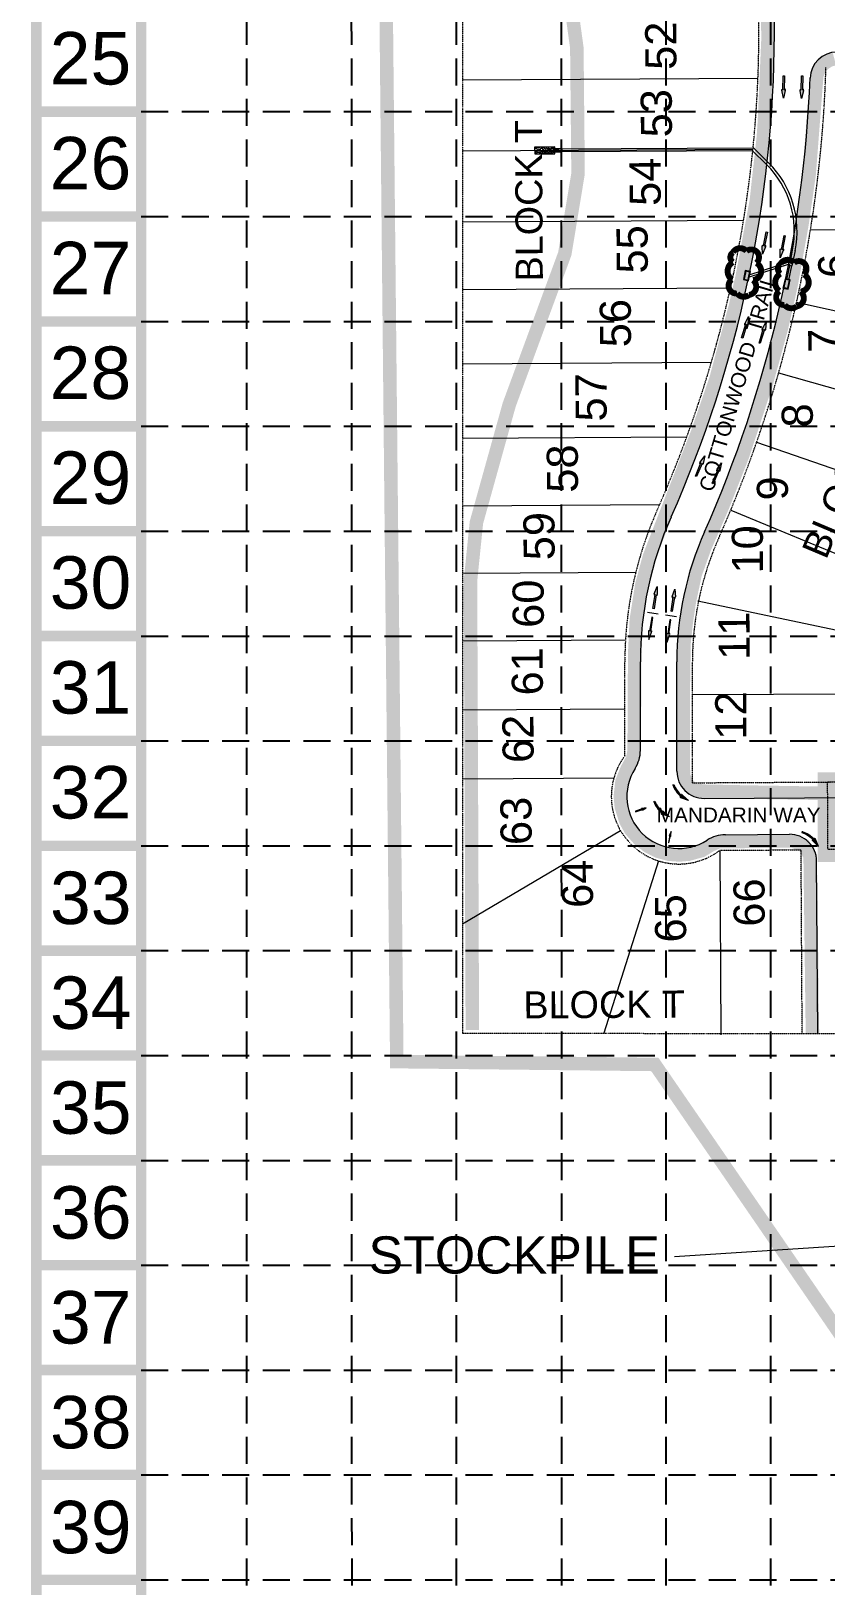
# Model space of a CAD drawing. Extents: x 218174 to 221286, y 216036 to 221010.
# Drawn here: x 218174 to 218762, y 217898 to 219048 of the extents above; entities that cross this region are included whole.
import ezdxf
from ezdxf.enums import TextEntityAlignment as Align

# ---------------------------------------------------------------- set-up
doc = ezdxf.new("R2010")
doc.units = 0
doc.header["$MEASUREMENT"] = 0
doc.linetypes.add('DASHED', pattern=[0.75, 0.5, -0.25])
doc.linetypes.add('DIVIDE', pattern=[1.25, 0.5, -0.25, 0, -0.25, 0, -0.25])
for name, color, linetype, lineweight in [('1 ARROWS', 7, 'Continuous', 0), ('1 BLOCK NUMBERS', 7, 'Continuous', 0), ('1 CURB LINE', 7, 'Continuous', 0), ('1 LOT NUMBERS', 7, 'Continuous', 0), ('1 PHASE LINES', 7, 'Continuous', 0), ('1 STORM PIPE', 5, 'Continuous', 0), ('1 STREET NAMES', 7, 'Continuous', 0), ('PH.4-10', 7, 'Continuous', 0), ('PH.4-27', 7, 'Continuous', 0), ('PH.4-29', 7, 'Continuous', 0)]:
    doc.layers.add(name, color=color, linetype=linetype, lineweight=lineweight)
for name, color, linetype in [('1 EROSION BLANKETS', 84, 'Continuous'), ('1 INLET PROTECTION', 5, 'Continuous'), ('1 LIMITS OF DISTURBANCE', 1, 'DASHED'), ('1 SILT FENCE', 200, 'Continuous'), ('BASE', 7, 'Continuous'), ('GRID', 251, 'DASHED')]:
    doc.layers.add(name, color=color, linetype=linetype)
doc.styles.get("Standard").update_dxf_attribs({"font": 'ARIAL.TTF'})

msp = doc.modelspace()

# ---------------------------------------------------------------- hatches: boundary and pattern name
at = {"layer": '1 ARROWS', "linetype": 'Continuous', "lineweight": 0}
h = msp.add_hatch(color=256, dxfattribs=at)
edge = h.paths.add_edge_path()
edge.add_line((218729.7, 219005.1), (218730.3, 219004.6))
edge.add_line((218730.3, 219004.6), (218730.5, 219015.1))
edge.add_line((218730.5, 219015.1), (218731.4, 219015.1))
edge.add_line((218731.4, 219015.1), (218731.2, 219004.5))
edge.add_line((218731.2, 219004.5), (218731.7, 219005.1))
edge.add_line((218731.7, 219005.1), (218731.7, 219005.1))
edge.add_ellipse((218731.7, 219004.5), major_axis=(0.01, 0.56), ratio=0.285714, start_angle=235.2731, end_angle=377.1827, ccw=False)
edge.add_line((218731.9, 219004.2), (218731.9, 219004.2))
edge.add_line((218731.9, 219004.2), (218730.6, 218998.5))
edge.add_line((218730.6, 218998.5), (218729.5, 219004.3))
edge.add_line((218729.5, 219004.3), (218729.5, 219004.2))
edge.add_ellipse((218729.7, 219004.6), major_axis=(0.01, 0.56), ratio=0.285714, start_angle=-14.4967, end_angle=125.8315, ccw=False)
edge.add_line((218729.7, 219005.1), (218729.7, 219005.1))
h = msp.add_hatch(color=256, dxfattribs=at)
edge = h.paths.add_edge_path()
edge.add_line((218743.2, 219004.9), (218743.8, 219004.3))
edge.add_line((218743.8, 219004.3), (218744, 219014.9))
edge.add_line((218744, 219014.9), (218744.9, 219014.9))
edge.add_line((218744.9, 219014.9), (218744.7, 219004.3))
edge.add_line((218744.7, 219004.3), (218745.2, 219004.8))
edge.add_line((218745.2, 219004.8), (218745.2, 219004.8))
edge.add_ellipse((218745.2, 219004.3), major_axis=(0.01, 0.56), ratio=0.285714, start_angle=235.2731, end_angle=377.1827, ccw=False)
edge.add_line((218745.4, 219004), (218745.4, 219004))
edge.add_line((218745.4, 219004), (218744.1, 218998.2))
edge.add_line((218744.1, 218998.2), (218743, 219004))
edge.add_line((218743, 219004), (218743, 219004))
edge.add_ellipse((218743.2, 219004.3), major_axis=(0.01, 0.56), ratio=0.285714, start_angle=-14.4967, end_angle=125.8315, ccw=False)
edge.add_line((218743.2, 219004.9), (218743.2, 219004.9))
h = msp.add_hatch(color=256, dxfattribs=at)
edge = h.paths.add_edge_path()
edge.add_line((218715.4, 218889.7), (218715.8, 218889.1))
edge.add_line((218715.8, 218889.1), (218717.9, 218899.5))
edge.add_line((218717.9, 218899.5), (218718.8, 218899.3))
edge.add_line((218718.8, 218899.3), (218716.7, 218888.9))
edge.add_line((218716.7, 218888.9), (218717.3, 218889.3))
edge.add_line((218717.3, 218889.3), (218717.3, 218889.3))
edge.add_ellipse((218717.2, 218888.8), major_axis=(0.11, 0.549), ratio=0.285714, start_angle=235.2731, end_angle=377.1827, ccw=False)
edge.add_line((218717.3, 218888.5), (218717.3, 218888.5))
edge.add_line((218717.3, 218888.5), (218715.1, 218883.1))
edge.add_line((218715.1, 218883.1), (218715, 218888.9))
edge.add_line((218715, 218888.9), (218715, 218888.9))
edge.add_ellipse((218715.2, 218889.2), major_axis=(0.11, 0.549), ratio=0.285714, start_angle=-14.4967, end_angle=125.8315, ccw=False)
edge.add_line((218715.4, 218889.7), (218715.4, 218889.7))
h = msp.add_hatch(color=256, dxfattribs=at)
edge = h.paths.add_edge_path()
edge.add_line((218728.6, 218887.1), (218729.1, 218886.4))
edge.add_line((218729.1, 218886.4), (218731.2, 218896.8))
edge.add_line((218731.2, 218896.8), (218732, 218896.6))
edge.add_line((218732, 218896.6), (218729.9, 218886.2))
edge.add_line((218729.9, 218886.2), (218730.5, 218886.7))
edge.add_line((218730.5, 218886.7), (218730.5, 218886.7))
edge.add_ellipse((218730.5, 218886.1), major_axis=(0.11, 0.549), ratio=0.285714, start_angle=235.2731, end_angle=377.1827, ccw=False)
edge.add_line((218730.5, 218885.8), (218730.5, 218885.8))
edge.add_line((218730.5, 218885.8), (218728.3, 218880.4))
edge.add_line((218728.3, 218880.4), (218728.3, 218886.3))
edge.add_line((218728.3, 218886.3), (218728.3, 218886.3))
edge.add_ellipse((218728.4, 218886.5), major_axis=(0.11, 0.549), ratio=0.285714, start_angle=-14.4967, end_angle=125.8315, ccw=False)
edge.add_line((218728.6, 218887.1), (218728.6, 218887.1))
h = msp.add_hatch(color=256, dxfattribs=at)
edge = h.paths.add_edge_path()
edge.add_line((218704, 218830.4), (218703.6, 218831.1))
edge.add_line((218703.6, 218831.1), (218700.5, 218821))
edge.add_line((218700.5, 218821), (218699.7, 218821.2))
edge.add_line((218699.7, 218821.2), (218702.8, 218831.4))
edge.add_line((218702.8, 218831.4), (218702.1, 218831))
edge.add_line((218702.1, 218831), (218702.1, 218831))
edge.add_ellipse((218702.2, 218831.5), major_axis=(0.163, 0.536), ratio=0.285714, start_angle=55.2731, end_angle=197.1827, ccw=False)
edge.add_line((218702.2, 218831.9), (218702.2, 218831.9))
edge.add_line((218702.2, 218831.9), (218704.9, 218837))
edge.add_line((218704.9, 218837), (218704.4, 218831.2))
edge.add_line((218704.4, 218831.2), (218704.4, 218831.2))
edge.add_ellipse((218704.2, 218830.9), major_axis=(0.163, 0.536), ratio=0.285714, start_angle=165.5033, end_angle=305.8315, ccw=False)
edge.add_line((218704, 218830.4), (218704, 218830.4))
h = msp.add_hatch(color=256, dxfattribs=at)
edge = h.paths.add_edge_path()
edge.add_line((218716.9, 218826.5), (218716.5, 218827.2))
edge.add_line((218716.5, 218827.2), (218713.4, 218817.1))
edge.add_line((218713.4, 218817.1), (218712.6, 218817.3))
edge.add_line((218712.6, 218817.3), (218715.7, 218827.5))
edge.add_line((218715.7, 218827.5), (218715, 218827.1))
edge.add_line((218715, 218827.1), (218715, 218827.1))
edge.add_ellipse((218715.2, 218827.6), major_axis=(0.163, 0.536), ratio=0.285714, start_angle=55.2731, end_angle=197.1827, ccw=False)
edge.add_line((218715.1, 218828), (218715.1, 218828))
edge.add_line((218715.1, 218828), (218717.9, 218833.1))
edge.add_line((218717.9, 218833.1), (218717.3, 218827.3))
edge.add_line((218717.3, 218827.3), (218717.3, 218827.3))
edge.add_ellipse((218717.1, 218827), major_axis=(0.163, 0.536), ratio=0.285714, start_angle=165.5033, end_angle=305.8315, ccw=False)
edge.add_line((218716.9, 218826.5), (218716.9, 218826.5))
h = msp.add_hatch(color=256, dxfattribs=at)
edge = h.paths.add_edge_path()
edge.add_line((218670.7, 218727.5), (218670.4, 218728.2))
edge.add_line((218670.4, 218728.2), (218666.2, 218718.5))
edge.add_line((218666.2, 218718.5), (218665.5, 218718.8))
edge.add_line((218665.5, 218718.8), (218669.6, 218728.6))
edge.add_line((218669.6, 218728.6), (218668.9, 218728.3))
edge.add_line((218668.9, 218728.3), (218668.9, 218728.3))
edge.add_ellipse((218669.1, 218728.8), major_axis=(0.218, 0.516), ratio=0.285714, start_angle=55.2731, end_angle=197.1827, ccw=False)
edge.add_line((218669.1, 218729.1), (218669.1, 218729.1))
edge.add_line((218669.1, 218729.1), (218672.4, 218733.9))
edge.add_line((218672.4, 218733.9), (218671.2, 218728.2))
edge.add_line((218671.2, 218728.2), (218671.2, 218728.2))
edge.add_ellipse((218671, 218728), major_axis=(0.218, 0.516), ratio=0.285714, start_angle=165.5033, end_angle=305.8315, ccw=False)
edge.add_line((218670.7, 218727.5), (218670.7, 218727.5))
h = msp.add_hatch(color=256, dxfattribs=at)
edge = h.paths.add_edge_path()
edge.add_line((218683.1, 218722.2), (218682.8, 218723))
edge.add_line((218682.8, 218723), (218678.7, 218713.2))
edge.add_line((218678.7, 218713.2), (218677.9, 218713.6))
edge.add_line((218677.9, 218713.6), (218682, 218723.3))
edge.add_line((218682, 218723.3), (218681.3, 218723))
edge.add_line((218681.3, 218723), (218681.3, 218723))
edge.add_ellipse((218681.5, 218723.5), major_axis=(0.218, 0.516), ratio=0.285714, start_angle=55.2731, end_angle=197.1827, ccw=False)
edge.add_line((218681.5, 218723.9), (218681.5, 218723.9))
edge.add_line((218681.5, 218723.9), (218684.8, 218728.7))
edge.add_line((218684.8, 218728.7), (218683.6, 218723))
edge.add_line((218683.6, 218723), (218683.6, 218723))
edge.add_ellipse((218683.4, 218722.7), major_axis=(0.218, 0.516), ratio=0.285714, start_angle=165.5033, end_angle=305.8315, ccw=False)
edge.add_line((218683.1, 218722.2), (218683.1, 218722.2))
h = msp.add_hatch(color=256, dxfattribs=at)
edge = h.paths.add_edge_path()
edge.add_line((218637, 218630.5), (218636.6, 218631.1))
edge.add_line((218636.6, 218631.1), (218635, 218620.6))
edge.add_line((218635, 218620.6), (218634.1, 218620.8))
edge.add_line((218634.1, 218620.8), (218635.7, 218631.2))
edge.add_line((218635.7, 218631.2), (218635.1, 218630.8))
edge.add_line((218635.1, 218630.8), (218635.1, 218630.8))
edge.add_ellipse((218635.1, 218631.3), major_axis=(0.085, 0.554), ratio=0.285714, start_angle=54.1685, end_angle=194.4967, ccw=False)
edge.add_line((218635, 218631.7), (218635, 218631.7))
edge.add_line((218635, 218631.7), (218637.1, 218637.1))
edge.add_line((218637.1, 218637.1), (218637.3, 218631.3))
edge.add_ellipse((218637.1, 218631), major_axis=(0.085, 0.554), ratio=0.285714, start_angle=162.8173, end_angle=304.7269, ccw=False)
edge.add_line((218637, 218630.5), (218637, 218630.5))
edge.add_line((218637, 218630.5), (218637, 218630.5))
edge.add_line((218637, 218630.5), (218637, 218630.5))
h = msp.add_hatch(color=256, dxfattribs=at)
edge = h.paths.add_edge_path()
edge.add_line((218650.4, 218628.6), (218650, 218629.2))
edge.add_line((218650, 218629.2), (218648.4, 218618.7))
edge.add_line((218648.4, 218618.7), (218647.5, 218618.9))
edge.add_line((218647.5, 218618.9), (218649.1, 218629.3))
edge.add_line((218649.1, 218629.3), (218648.4, 218628.9))
edge.add_line((218648.4, 218628.9), (218648.4, 218628.9))
edge.add_ellipse((218648.5, 218629.4), major_axis=(0.085, 0.554), ratio=0.285714, start_angle=54.1685, end_angle=194.4967, ccw=False)
edge.add_line((218648.4, 218629.8), (218648.4, 218629.8))
edge.add_line((218648.4, 218629.8), (218650.4, 218635.3))
edge.add_line((218650.4, 218635.3), (218650.7, 218629.4))
edge.add_ellipse((218650.5, 218629.1), major_axis=(0.085, 0.554), ratio=0.285714, start_angle=162.8173, end_angle=304.7269, ccw=False)
edge.add_line((218650.4, 218628.6), (218650.4, 218628.6))
edge.add_line((218650.4, 218628.6), (218650.4, 218628.6))
edge.add_line((218650.4, 218628.6), (218650.4, 218628.6))
h = msp.add_hatch(color=256, dxfattribs=at)
edge = h.paths.add_edge_path()
edge.add_line((218633, 218604.3), (218632.5, 218603.8))
edge.add_line((218632.5, 218603.8), (218634, 218614.3))
edge.add_line((218634, 218614.3), (218633.2, 218614.4))
edge.add_line((218633.2, 218614.4), (218631.6, 218604))
edge.add_line((218631.6, 218604), (218631.1, 218604.6))
edge.add_line((218631.1, 218604.6), (218631.1, 218604.6))
edge.add_ellipse((218631, 218604.1), major_axis=(0.083, 0.554), ratio=0.285714, start_angle=-14.4967, end_angle=125.8315)
edge.add_line((218630.8, 218603.8), (218630.8, 218603.8))
edge.add_line((218630.8, 218603.8), (218631.1, 218597.9))
edge.add_line((218631.1, 218597.9), (218633.1, 218603.4))
edge.add_ellipse((218633, 218603.8), major_axis=(0.083, 0.554), ratio=0.285714, start_angle=235.2731, end_angle=377.1827)
edge.add_line((218633, 218604.3), (218633, 218604.3))
edge.add_line((218633, 218604.3), (218633, 218604.3))
edge.add_line((218633, 218604.3), (218633, 218604.3))
h = msp.add_hatch(color=256, dxfattribs=at)
edge = h.paths.add_edge_path()
edge.add_line((218646.4, 218602.4), (218645.8, 218601.9))
edge.add_line((218645.8, 218601.9), (218647.4, 218612.4))
edge.add_line((218647.4, 218612.4), (218646.5, 218612.5))
edge.add_line((218646.5, 218612.5), (218645, 218602.1))
edge.add_line((218645, 218602.1), (218644.5, 218602.7))
edge.add_line((218644.5, 218602.7), (218644.5, 218602.7))
edge.add_ellipse((218644.3, 218602.2), major_axis=(0.083, 0.554), ratio=0.285714, start_angle=-14.4967, end_angle=125.8315)
edge.add_line((218644.2, 218601.9), (218644.2, 218601.9))
edge.add_line((218644.2, 218601.9), (218644.5, 218596))
edge.add_line((218644.5, 218596), (218646.4, 218601.5))
edge.add_ellipse((218646.4, 218601.9), major_axis=(0.083, 0.554), ratio=0.285714, start_angle=235.2731, end_angle=377.1827)
edge.add_line((218646.4, 218602.4), (218646.4, 218602.4))
edge.add_line((218646.4, 218602.4), (218646.4, 218602.4))
edge.add_line((218646.4, 218602.4), (218646.4, 218602.4))
h = msp.add_hatch(color=256, dxfattribs=at)
edge = h.paths.add_edge_path()
edge.add_line((218656, 218482.8), (218660.3, 218478.8))
edge.add_line((218660.3, 218478.8), (218654.8, 218480.8))
edge.add_line((218654.8, 218480.8), (218654.8, 218480.8))
edge.add_ellipse((218654.6, 218481.1), major_axis=(-0.479, 0.29), ratio=0.285714, start_angle=-17.1827, end_angle=124.7269, ccw=False)
edge.add_line((218654.2, 218481.4), (218654.2, 218481.4))
edge.add_line((218654.2, 218481.4), (218654.9, 218481.6))
edge.add_line((218654.9, 218481.6), (218654.9, 218481.6))
edge.add_ellipse((218667.9, 218497.4), major_axis=(-14.4, 14.4), ratio=1, start_angle=65.2097, end_angle=95.618, ccw=False)
edge.add_line((218648.7, 218490.3), (218649.5, 218490.6))
edge.add_ellipse((218667.9, 218497.4), major_axis=(-13.8, 13.8), ratio=1, start_angle=65.2097, end_angle=95.2855)
edge.add_line((218655.4, 218482.3), (218655.4, 218482.3))
edge.add_line((218655.4, 218482.3), (218655.2, 218483.1))
edge.add_line((218655.2, 218483.1), (218655.2, 218483.1))
edge.add_ellipse((218655.7, 218482.9), major_axis=(-0.479, 0.29), ratio=0.285714, start_angle=234.1685, end_angle=374.4967, ccw=False)
edge.add_line((218656, 218482.8), (218656, 218482.8))
edge.add_line((218656, 218482.8), (218656, 218482.8))
h = msp.add_hatch(color=256, dxfattribs=at)
edge = h.paths.add_edge_path()
edge.add_line((218625.8, 218472.8), (218626.2, 218472.6))
edge.add_line((218626.2, 218472.6), (218621.1, 218470.9))
edge.add_line((218621.1, 218470.9), (218621.3, 218470.5))
edge.add_line((218621.3, 218470.5), (218626.3, 218472.2))
edge.add_line((218626.3, 218472.2), (218626.1, 218471.9))
edge.add_line((218626.1, 218471.9), (218626.1, 218471.9))
edge.add_ellipse((218626.4, 218471.9), major_axis=(0.265, 0.091), ratio=0.285714, start_angle=162.8173, end_angle=304.7269)
edge.add_line((218626.6, 218471.9), (218626.6, 218471.9))
edge.add_line((218626.6, 218471.9), (218629.1, 218473.4))
edge.add_line((218629.1, 218473.4), (218626.2, 218473))
edge.add_line((218626.2, 218473), (218626.2, 218473))
edge.add_ellipse((218626, 218472.9), major_axis=(0.265, 0.091), ratio=0.285714, start_angle=54.1685, end_angle=194.4967)
edge.add_line((218625.8, 218472.8), (218625.8, 218472.8))
h = msp.add_hatch(color=256, dxfattribs=at)
edge = h.paths.add_edge_path()
edge.add_line((218642, 218470.6), (218646.3, 218466.6))
edge.add_line((218646.3, 218466.6), (218640.8, 218468.6))
edge.add_line((218640.8, 218468.6), (218640.8, 218468.6))
edge.add_ellipse((218640.6, 218468.9), major_axis=(-0.479, 0.29), ratio=0.285714, start_angle=-17.1827, end_angle=124.7269, ccw=False)
edge.add_line((218640.2, 218469.2), (218640.2, 218469.2))
edge.add_line((218640.2, 218469.2), (218640.9, 218469.3))
edge.add_line((218640.9, 218469.3), (218640.9, 218469.3))
edge.add_ellipse((218653.8, 218485.1), major_axis=(-14.4, 14.4), ratio=1, start_angle=65.2097, end_angle=95.618, ccw=False)
edge.add_line((218634.7, 218478.1), (218635.5, 218478.3))
edge.add_ellipse((218653.8, 218485.1), major_axis=(-13.8, 13.8), ratio=1, start_angle=65.2097, end_angle=95.2855)
edge.add_line((218641.3, 218470.1), (218641.3, 218470.1))
edge.add_line((218641.3, 218470.1), (218641.2, 218470.9))
edge.add_line((218641.2, 218470.9), (218641.2, 218470.9))
edge.add_ellipse((218641.7, 218470.6), major_axis=(-0.479, 0.29), ratio=0.285714, start_angle=234.1685, end_angle=374.4967, ccw=False)
edge.add_line((218642, 218470.6), (218642, 218470.6))
edge.add_line((218642, 218470.6), (218642, 218470.6))
h = msp.add_hatch(color=256, dxfattribs=at)
edge = h.paths.add_edge_path()
edge.add_line((218646.3, 218452.7), (218646.6, 218452.9))
edge.add_line((218646.6, 218452.9), (218645.5, 218447.7))
edge.add_line((218645.5, 218447.7), (218645.9, 218447.6))
edge.add_line((218645.9, 218447.6), (218647.1, 218452.8))
edge.add_line((218647.1, 218452.8), (218647.2, 218452.5))
edge.add_line((218647.2, 218452.5), (218647.2, 218452.5))
edge.add_ellipse((218647.3, 218452.7), major_axis=(0.062, 0.273), ratio=0.285714, start_angle=162.8173, end_angle=304.7269)
edge.add_line((218647.4, 218452.9), (218647.4, 218452.9))
edge.add_line((218647.4, 218452.9), (218647.5, 218455.8))
edge.add_line((218647.5, 218455.8), (218646.3, 218453.1))
edge.add_line((218646.3, 218453.1), (218646.3, 218453.1))
edge.add_ellipse((218646.3, 218453), major_axis=(0.062, 0.273), ratio=0.285714, start_angle=54.1685, end_angle=194.4967)
edge.add_line((218646.3, 218452.7), (218646.3, 218452.7))
h = msp.add_hatch(color=256, dxfattribs=at)
edge = h.paths.add_edge_path()
edge.add_line((218752.4, 218449), (218756.5, 218444.8))
edge.add_line((218756.5, 218444.8), (218754.3, 218450.2))
edge.add_line((218754.3, 218450.2), (218754.3, 218450.2))
edge.add_ellipse((218754, 218450.4), major_axis=(-0.306, 0.469), ratio=0.285714, start_angle=235.2731, end_angle=377.1827)
edge.add_line((218753.7, 218450.8), (218753.7, 218450.8))
edge.add_line((218753.7, 218450.8), (218753.6, 218450.1))
edge.add_line((218753.6, 218450.1), (218753.6, 218450.1))
edge.add_ellipse((218738.2, 218436.6), major_axis=(14.4, 14.4), ratio=1, start_angle=356.4114, end_angle=386.8197)
edge.add_line((218744.6, 218456), (218744.3, 218455.2))
edge.add_ellipse((218738.2, 218436.6), major_axis=(-13.8, 13.8), ratio=1, start_angle=266.7439, end_angle=296.8197, ccw=False)
edge.add_line((218752.8, 218449.6), (218752.8, 218449.6))
edge.add_line((218752.8, 218449.6), (218752, 218449.8))
edge.add_line((218752, 218449.8), (218752, 218449.8))
edge.add_ellipse((218752.3, 218449.3), major_axis=(-0.306, 0.469), ratio=0.285714, start_angle=-14.4967, end_angle=125.8315)
edge.add_line((218752.4, 218448.9), (218752.4, 218449))
edge.add_line((218752.4, 218449), (218752.4, 218449))

# ---------------------------------------------------------------- linework, layer by layer
for p, q in [((218730.3, 219004.6), (218730.5, 219015.1)), ((218730.5, 219015.1), (218731.4, 219015.1)), ((218731.4, 219015.1), (218731.2, 219004.5)), ((218743.8, 219004.3), (218744, 219014.9)), ((218744, 219014.9), (218744.9, 219014.9)), ((218744.9, 219014.9), (218744.7, 219004.3)), ((218729.5, 219004.3), (218729.5, 219004.2)), ((218730.6, 218998.5), (218729.5, 219004.3)), ((218729.7, 219005.1), (218730.3, 219004.6)), ((218729.7, 219005.1), (218729.7, 219005.1)), ((218731.9, 219004.2), (218730.6, 218998.5)), ((218731.2, 219004.5), (218731.7, 219005.1)), ((218731.7, 219005.1), (218731.7, 219005.1)), ((218731.9, 219004.2), (218731.9, 219004.2)), ((218744.1, 218998.2), (218743, 219004)), ((218743, 219004), (218743, 219004)), ((218743.2, 219004.9), (218743.8, 219004.3)), ((218743.2, 219004.9), (218743.2, 219004.9)), ((218745.4, 219004), (218744.1, 218998.2)), ((218744.7, 219004.3), (218745.2, 219004.8)), ((218745.2, 219004.8), (218745.2, 219004.8)), ((218745.4, 219004), (218745.4, 219004)), ((218715.8, 218889.1), (218717.9, 218899.5)), ((218718.8, 218899.3), (218716.7, 218888.9)), ((218717.9, 218899.5), (218718.8, 218899.3)), ((218729.1, 218886.4), (218731.2, 218896.8)), ((218732, 218896.6), (218729.9, 218886.2)), ((218731.2, 218896.8), (218732, 218896.6)), ((218715.1, 218883.1), (218715, 218888.9)), ((218715, 218888.9), (218715, 218888.9)), ((218717.3, 218888.5), (218715.1, 218883.1)), ((218715.4, 218889.7), (218715.8, 218889.1)), ((218715.4, 218889.7), (218715.4, 218889.7)), ((218716.7, 218888.9), (218717.3, 218889.3)), ((218717.3, 218889.3), (218717.3, 218889.3)), ((218717.3, 218888.5), (218717.3, 218888.5)), ((218728.3, 218880.4), (218728.3, 218886.3)), ((218728.3, 218886.3), (218728.3, 218886.3)), ((218730.5, 218885.8), (218728.3, 218880.4)), ((218728.6, 218887.1), (218729.1, 218886.4)), ((218728.6, 218887.1), (218728.6, 218887.1)), ((218729.9, 218886.2), (218730.5, 218886.7)), ((218730.5, 218886.7), (218730.5, 218886.7)), ((218730.5, 218885.8), (218730.5, 218885.8)), ((218699.7, 218821.2), (218702.8, 218831.4)), ((218703.6, 218831.1), (218700.5, 218821)), ((218702.8, 218831.4), (218702.1, 218831)), ((218702.1, 218831), (218702.1, 218831)), ((218702.2, 218831.9), (218704.9, 218837)), ((218702.2, 218831.9), (218702.2, 218831.9)), ((218704, 218830.4), (218703.6, 218831.1)), ((218704, 218830.4), (218704, 218830.4)), ((218704.9, 218837), (218704.4, 218831.2)), ((218704.4, 218831.2), (218704.4, 218831.2)), ((218712.6, 218817.3), (218715.7, 218827.5)), ((218716.5, 218827.2), (218713.4, 218817.1)), ((218715.7, 218827.5), (218715, 218827.1)), ((218715, 218827.1), (218715, 218827.1)), ((218715.1, 218828), (218717.9, 218833.1)), ((218715.1, 218828), (218715.1, 218828)), ((218716.9, 218826.5), (218716.5, 218827.2)), ((218717.9, 218833.1), (218717.3, 218827.3)), ((218717.3, 218827.3), (218717.3, 218827.3)), ((218700.5, 218821), (218699.7, 218821.2)), ((218713.4, 218817.1), (218712.6, 218817.3)), ((218716.9, 218826.5), (218716.9, 218826.5)), ((218665.5, 218718.8), (218669.6, 218728.6)), ((218670.4, 218728.2), (218666.2, 218718.5)), ((218669.6, 218728.6), (218668.9, 218728.3)), ((218668.9, 218728.3), (218668.9, 218728.3)), ((218669.1, 218729.1), (218672.4, 218733.9)), ((218669.1, 218729.1), (218669.1, 218729.1)), ((218670.7, 218727.5), (218670.4, 218728.2)), ((218670.7, 218727.5), (218670.7, 218727.5)), ((218672.4, 218733.9), (218671.2, 218728.2)), ((218671.2, 218728.2), (218671.2, 218728.2)), ((218681.5, 218723.9), (218684.8, 218728.7)), ((218681.5, 218723.9), (218681.5, 218723.9)), ((218684.8, 218728.7), (218683.6, 218723)), ((218666.2, 218718.5), (218665.5, 218718.8)), ((218677.9, 218713.6), (218682, 218723.3)), ((218678.7, 218713.2), (218677.9, 218713.6)), ((218682.8, 218723), (218678.7, 218713.2)), ((218682, 218723.3), (218681.3, 218723)), ((218681.3, 218723), (218681.3, 218723)), ((218683.1, 218722.2), (218682.8, 218723)), ((218683.1, 218722.2), (218683.1, 218722.2)), ((218683.6, 218723), (218683.6, 218723)), ((218635, 218631.7), (218637.1, 218637.1)), ((218635, 218631.7), (218635, 218631.7)), ((218637.1, 218637.1), (218637.3, 218631.3)), ((218648.4, 218629.8), (218650.4, 218635.3)), ((218650.4, 218635.3), (218650.7, 218629.4)), ((218634.1, 218620.8), (218635.7, 218631.2)), ((218635, 218620.6), (218634.1, 218620.8)), ((218636.6, 218631.1), (218635, 218620.6)), ((218635.7, 218631.2), (218635.1, 218630.8)), ((218635.1, 218630.8), (218635.1, 218630.8)), ((218637, 218630.5), (218636.6, 218631.1)), ((218637, 218630.5), (218637, 218630.5)), ((218637, 218630.5), (218637, 218630.5)), ((218637, 218630.5), (218637, 218630.5)), ((218647.5, 218618.9), (218649.1, 218629.3)), ((218648.4, 218629.8), (218648.4, 218629.8)), ((218649.1, 218629.3), (218648.4, 218628.9)), ((218650, 218629.2), (218648.4, 218618.7)), ((218648.4, 218628.9), (218648.4, 218628.9)), ((218650.4, 218628.6), (218650, 218629.2)), ((218650.4, 218628.6), (218650.4, 218628.6)), ((218650.4, 218628.6), (218650.4, 218628.6)), ((218650.4, 218628.6), (218650.4, 218628.6)), ((218630.1, 218618.2), (218638, 218616.9)), ((218633.2, 218614.4), (218631.6, 218604)), ((218632.5, 218603.8), (218634, 218614.3)), ((218634, 218614.3), (218633.2, 218614.4)), ((218643.5, 218616.3), (218651.4, 218615)), ((218646.5, 218612.5), (218645, 218602.1)), ((218645.8, 218601.9), (218647.4, 218612.4)), ((218647.4, 218612.4), (218646.5, 218612.5)), ((218648.4, 218618.7), (218647.5, 218618.9)), ((218630.8, 218603.8), (218630.8, 218603.8)), ((218630.8, 218603.8), (218631.1, 218597.9)), ((218631.6, 218604), (218631.1, 218604.6)), ((218631.1, 218604.6), (218631.1, 218604.6)), ((218631.1, 218597.9), (218633.1, 218603.4)), ((218633, 218604.3), (218632.5, 218603.8)), ((218633, 218604.3), (218633, 218604.3)), ((218633, 218604.3), (218633, 218604.3)), ((218633, 218604.3), (218633, 218604.3)), ((218644.2, 218601.9), (218644.2, 218601.9)), ((218644.2, 218601.9), (218644.5, 218596)), ((218645, 218602.1), (218644.5, 218602.7)), ((218644.5, 218602.7), (218644.5, 218602.7)), ((218644.5, 218596), (218646.4, 218601.5)), ((218646.4, 218602.4), (218645.8, 218601.9)), ((218646.4, 218602.4), (218646.4, 218602.4)), ((218646.4, 218602.4), (218646.4, 218602.4)), ((218646.4, 218602.4), (218646.4, 218602.4)), ((218648.7, 218490.3), (218649.5, 218490.6)), ((218655.4, 218482.3), (218655.2, 218483.1)), ((218655.2, 218483.1), (218655.2, 218483.1)), ((218655.4, 218482.3), (218655.4, 218482.3)), ((218656, 218482.8), (218660.3, 218478.8)), ((218656, 218482.8), (218656, 218482.8)), ((218656, 218482.8), (218656, 218482.8)), ((218626.2, 218472.6), (218621.1, 218470.9)), ((218621.1, 218470.9), (218621.3, 218470.5)), ((218621.3, 218470.5), (218626.3, 218472.2)), ((218625.8, 218472.8), (218626.2, 218472.6)), ((218625.8, 218472.8), (218625.8, 218472.8)), ((218626.3, 218472.2), (218626.1, 218471.9)), ((218626.1, 218471.9), (218626.1, 218471.9)), ((218629.1, 218473.4), (218626.2, 218473)), ((218626.2, 218473), (218626.2, 218473)), ((218626.6, 218471.9), (218629.1, 218473.4)), ((218626.6, 218471.9), (218626.6, 218471.9)), ((218634.7, 218478.1), (218635.5, 218478.3)), ((218641.3, 218470.1), (218641.2, 218470.9)), ((218641.2, 218470.9), (218641.2, 218470.9)), ((218642, 218470.6), (218646.3, 218466.6)), ((218642, 218470.6), (218642, 218470.6)), ((218642, 218470.6), (218642, 218470.6)), ((218654.2, 218481.4), (218654.9, 218481.6)), ((218654.2, 218481.4), (218654.2, 218481.4)), ((218660.3, 218478.8), (218654.8, 218480.8)), ((218654.8, 218480.8), (218654.8, 218480.8)), ((218654.9, 218481.6), (218654.9, 218481.6)), ((218640.2, 218469.2), (218640.9, 218469.3)), ((218640.2, 218469.2), (218640.2, 218469.2)), ((218646.3, 218466.6), (218640.8, 218468.6)), ((218640.8, 218468.6), (218640.8, 218468.6)), ((218640.9, 218469.3), (218640.9, 218469.3)), ((218641.3, 218470.1), (218641.3, 218470.1)), ((218646.6, 218452.9), (218645.5, 218447.7)), ((218645.5, 218447.7), (218645.9, 218447.6)), ((218645.9, 218447.6), (218647.1, 218452.8)), ((218647.5, 218455.8), (218646.3, 218453.1)), ((218646.3, 218453.1), (218646.3, 218453.1)), ((218646.3, 218452.7), (218646.6, 218452.9)), ((218646.3, 218452.7), (218646.3, 218452.7)), ((218647.1, 218452.8), (218647.2, 218452.5)), ((218647.2, 218452.5), (218647.2, 218452.5)), ((218647.4, 218452.9), (218647.5, 218455.8)), ((218647.4, 218452.9), (218647.4, 218452.9)), ((218744.6, 218456), (218744.3, 218455.2)), ((218752.8, 218449.6), (218752, 218449.8)), ((218752, 218449.8), (218752, 218449.8)), ((218752.4, 218449), (218756.5, 218444.8)), ((218752.4, 218448.9), (218752.4, 218449)), ((218752.4, 218449), (218752.4, 218449)), ((218752.8, 218449.6), (218752.8, 218449.6)), ((218753.7, 218450.8), (218753.6, 218450.1)), ((218753.6, 218450.1), (218753.6, 218450.1)), ((218753.7, 218450.8), (218753.7, 218450.8)), ((218756.5, 218444.8), (218754.3, 218450.2)), ((218754.3, 218450.2), (218754.3, 218450.2))]:
    msp.add_line(p, q, dxfattribs=at)
at = {"layer": '1 ARROWS', "linetype": 'Continuous', "lineweight": 0, "extrusion": (0, 0, -1)}
for centre, major_axis, ratio, start_param, end_param in [((218729.7, 219004.6), (0.01, 0.56), 0.285714, 4.087011, 6.536201), ((218731.7, 219004.5), (0.01, 0.56), 0.285714, -0.299894, 2.176896), ((218743.2, 219004.3), (0.01, 0.56), 0.285714, 4.087011, 6.536201), ((218745.2, 219004.3), (0.01, 0.56), 0.285714, -0.299894, 2.176896), ((218715.2, 218889.2), (0.11, 0.549), 0.285714, 4.087011, 6.536201), ((218717.2, 218888.8), (0.11, 0.549), 0.285714, -0.299894, 2.176896), ((218728.4, 218886.5), (0.11, 0.549), 0.285714, 4.087011, 6.536201), ((218730.5, 218886.1), (0.11, 0.549), 0.285714, -0.299894, 2.176896), ((218702.2, 218831.5), (0.163, 0.536), 0.285714, 2.841698, 5.318488), ((218704.2, 218830.9), (0.163, 0.536), 0.285714, 0.945418, 3.394608), ((218715.2, 218827.6), (0.163, 0.536), 0.285714, 2.841698, 5.318488), ((218717.1, 218827), (0.163, 0.536), 0.285714, 0.945418, 3.394608), ((218669.1, 218728.8), (0.218, 0.516), 0.285714, 2.841698, 5.318488), ((218671, 218728), (0.218, 0.516), 0.285714, 0.945418, 3.394608), ((218681.5, 218723.5), (0.218, 0.516), 0.285714, 2.841698, 5.318488), ((218683.4, 218722.7), (0.218, 0.516), 0.285714, 0.945418, 3.394608), ((218738.2, 218436.6), (-13.8, 13.8), 1, 1.102704, 1.627626), ((218738.2, 218436.6), (14.4, 14.4), 1, -0.468092, 0.062632), ((218752.3, 218449.3), (-0.306, 0.469), 0.285714, 4.087011, 6.536201), ((218754, 218450.4), (-0.306, 0.469), 0.285714, -0.299894, 2.176896)]:
    msp.add_ellipse(centre, major_axis=major_axis, ratio=ratio, start_param=start_param, end_param=end_param, dxfattribs=at)
at = {"layer": '1 ARROWS', "linetype": 'Continuous', "lineweight": 0}
for centre, major_axis, ratio, start_param, end_param in [((218635.1, 218631.3), (0.085, 0.554), 0.285714, 0.945418, 3.394608), ((218637.1, 218631), (0.085, 0.554), 0.285714, 2.841698, 5.318488), ((218648.5, 218629.4), (0.085, 0.554), 0.285714, 0.945418, 3.394608), ((218650.5, 218629.1), (0.085, 0.554), 0.285714, 2.841698, 5.318488), ((218631, 218604.1), (0.083, 0.554), 0.285714, -0.253015, 2.196174), ((218633, 218603.8), (0.083, 0.554), 0.285714, 4.10629, 6.58308), ((218644.3, 218602.2), (0.083, 0.554), 0.285714, -0.253015, 2.196174), ((218646.4, 218601.9), (0.083, 0.554), 0.285714, 4.10629, 6.58308), ((218667.9, 218497.4), (-14.4, 14.4), 1, 1.138124, 1.668849), ((218667.9, 218497.4), (-13.8, 13.8), 1, 1.138124, 1.663046), ((218655.7, 218482.9), (-0.479, 0.29), 0.285714, 4.087011, 6.536201), ((218626, 218472.9), (0.265, 0.091), 0.285714, 0.945418, 3.394608), ((218626.4, 218471.9), (0.265, 0.091), 0.285714, 2.841698, 5.318488), ((218653.8, 218485.1), (-14.4, 14.4), 1, 1.138124, 1.668849), ((218653.8, 218485.1), (-13.8, 13.8), 1, 1.138124, 1.663046), ((218641.7, 218470.6), (-0.479, 0.29), 0.285714, 4.087011, 6.536201), ((218654.6, 218481.1), (-0.479, 0.29), 0.285714, -0.299894, 2.176896), ((218640.6, 218468.9), (-0.479, 0.29), 0.285714, -0.299894, 2.176896), ((218646.3, 218453), (0.062, 0.273), 0.285714, 0.945418, 3.394608), ((218647.3, 218452.7), (0.062, 0.273), 0.285714, 2.841698, 5.318488)]:
    msp.add_ellipse(centre, major_axis=major_axis, ratio=ratio, start_param=start_param, end_param=end_param, dxfattribs=at)
for p in [(218731.7, 219005.1), (218745.2, 219004.8), (218717.3, 218889.3), (218730.5, 218886.7), (218702.1, 218831), (218715, 218827.1), (218668.9, 218728.3), (218681.3, 218723), (218626.1, 218471.9), (218647.2, 218452.5)]:
    msp.add_point(p, dxfattribs=at)
at = {"layer": '1 CURB LINE', "color": 7, "linetype": 'Continuous', "lineweight": 0}
for p, q in [((218624.8, 218516), (218624.8, 218581.5)), ((218651.8, 218500.4), (218651.8, 218581.5)), ((218671.9, 218480.4), (218783.2, 218481.1)), ((218687.7, 218453.5), (218735.1, 218453.8)), ((218756, 218306.4), (218755.2, 218433.9))]:
    msp.add_line(p, q, dxfattribs=at)
for centre, radius, start, end in [((217837.5, 219048.7), 886.5, 359.8263, 17.4452), ((217837.5, 219048.7), 886.5, 336.0329, 359.8263), ((218770.3, 219012.6), 20, 90.3478, 177.788), ((217837.5, 219048.7), 913.5, 336.0329, 357.788), ((218888.3, 218581.5), 263.5, 156.0329, 180.0015), ((218888.3, 218581.5), 236.5, 156.0329, 180.0015), ((218599.8, 218516), 25, 327.4477, 0.0015), ((218653.3, 218481.8), 38.5, 147.3833, 302.9406), ((218671.8, 218500.4), 20, 180.0015, 270.3478), ((218687.8, 218428.5), 25, 90.3478, 122.9406), ((218735.2, 218433.8), 20, 0.3478, 90.3478)]:
    msp.add_arc(centre, radius, start, end, dxfattribs=at)
at = {"layer": '1 EROSION BLANKETS', "linetype": 'Continuous', "lineweight": 0, "const_width": 10, "flags": 128}
for points in [[(218752.1, 218306.5), (218750.4, 218437.8), (218745.8, 218445.6), (218737, 218449), (218698.9, 218448.5), (218682.5, 218448.3), (218677, 218445.9), (218670.3, 218441.8), (218660.5, 218439.1), (218653.7, 218438.5), (218645.7, 218439.1), (218637.9, 218441.2), (218630.8, 218444.7), (218623.8, 218450.1), (218617.7, 218457), (218614, 218463.7), (218610.7, 218474.2), (218610, 218481.8), (218611.2, 218492.9), (218614.9, 218502), (218619.1, 218509.6), (218620.2, 218515.6), (218620.6, 218587.4), (218621.8, 218612.5), (218625.9, 218638.6), (218631.6, 218659.6), (218646.8, 218698.9), (218662.1, 218738.2), (218667.4, 218751.9), (218680.7, 218790.6), (218695, 218844.1), (218700.1, 218866.3), (218710.6, 218922.6), (218715.8, 218969.8), (218716.6, 218981.9), (218719.3, 219043.7), (218717.5, 219103.2)], [(218761.2, 218484.1), (218706.3, 218485), (218670.6, 218485.7), (218662.6, 218487.7), (218659.5, 218491), (218656.9, 218496.4), (218656.6, 218501.9), (218656.6, 218565), (218657.1, 218595.5), (218658.8, 218611.3), (218661, 218625.8), (218665.3, 218646.2), (218672.2, 218665.4), (218685.2, 218695.4), (218700.4, 218733.9), (218707.8, 218756.5), (218718, 218787.6), (218729.2, 218828.6), (218736.2, 218859.7), (218744.3, 218905), (218749.6, 218941.6), (218755.3, 219015.6), (218758, 219021.5), (218760.5, 219024), (218764.6, 219026.6), (218768.3, 219027.6)]]:
    msp.add_lwpolyline(points, dxfattribs=at)
at = {"layer": '1 INLET PROTECTION', "color": 170, "ltscale": 100, "const_width": 4.37}
for points in [[(218692.4, 218864.3, 0.520567), (218692.4, 218864.3, 0.765195), (218696.3, 218854, 0.417879), (218705.2, 218852.9, 0.6649), (218708.1, 218863.9, 0.744833), (218710.6, 218876.5, 0.975642), (218703.3, 218885.3, 0.520567), (218693.3, 218884.4, 0.520567), (218693.2, 218877.1, 0.540264), (218692.4, 218864.3)], [(218727.6, 218855.8, 0.520567), (218727.6, 218855.8, 0.765195), (218731.5, 218845.5, 0.417879), (218740.4, 218844.4, 0.6649), (218743.3, 218855.4, 0.744833), (218745.8, 218868, 0.975642), (218738.5, 218876.7, 0.520567), (218728.5, 218875.9, 0.520567), (218728.4, 218868.6, 0.540264), (218727.6, 218855.8)]]:
    msp.add_lwpolyline(points, format="xyb", close=True, dxfattribs=at)
at = {"layer": '1 LIMITS OF DISTURBANCE', "lineweight": 0, "ltscale": 50, "const_width": 10, "flags": 128}
msp.add_lwpolyline([(218444.5, 220364.2), (219055.9, 220366.7), (219055.9, 220772.8), (219285.1, 220772.8), (219285.1, 220791.7), (219318.9, 220791.7), (219318.9, 220759.5), (219391.6, 220758.4), (220987.7, 220731.1), (220986.7, 220286.8), (221023.3, 220286.8), (221023.3, 220226.9), (220988.5, 220226.9), (220988.5, 219086.8), (220977.8, 219041.7, 0.030001), (220966.4, 218976, 0.037041), (220958.7, 218777, -0.010186), (220966, 218302.6), (220199.6, 218302.6), (219982.4, 216800), (219977.6, 216762.8), (218877.5, 216761.9), (218945.3, 216986.7), (218954.8, 217018.1), (218971.4, 217065.4), (218954.8, 217122.2), (218978, 217150.6), (218953.3, 217263.5), (219000.2, 217274.3), (219042.1, 217384.3), (219013.3, 217433.4), (219061.2, 217463.3), (219069.4, 217505.3), (219032.5, 217553.6), (219010.7, 217581.7), (219077, 217902), (219154.3, 217909.7), (219184.2, 217879.9), (219210.4, 217907.1), (219196.7, 217984.9), (219196.3, 218037.8), (219218.3, 218088.1), (219287.6, 218144.5), (219303.5, 218163.2), (219276.2, 218217), (219308.6, 218249.7), (219362.5, 218227.7), (219407.8, 218356), (219624.5, 218350.2), (219618.3, 218768.3), (219580, 218772.5), (219581.7, 218810.8), (219618.3, 218809.9), (219616.6, 219036.8), (219553.4, 219045.2), (219530.3, 218997.8), (219491.3, 219015.7), (219509.2, 219059.9), (219452.4, 219092.5), (219322.9, 218925.2), (219168.6, 218724.5), (219101.4, 218550.2), (219138, 218518.2), (219105.9, 218463.4), (219082.6, 218238.6), (218854.7, 217964.4), (218635.5, 218283.5), (218444.6, 218285.6), (218423.6, 220363.6)], format="xyb", dxfattribs=at)
at = {"layer": '1 PHASE LINES', "linetype": 'Continuous', "lineweight": 0, "const_width": 15, "flags": 128}
msp.add_lwpolyline([(219072.7, 220353.2), (219364.2, 220353.2), (219364.2, 219640.1, -0.196331), (219225.4, 219300.1), (219142.1, 219186.3), (219049.1, 219192.2), (218921.1, 219191.1), (218921.1, 219072), (218868.1, 219072), (218868.1, 219021.8), (218890.3, 219021.8), (218890.3, 218901.9), (218873.3, 218901.9), (218839.3, 218755.9), (218809, 218665.3), (218782.5, 218600.6), (218782.5, 218492.2), (218763.4, 218492.2), (218763.4, 218440.9), (218803.6, 218440.9), (218803.6, 218304.9)], format="xyb", dxfattribs=at)
at = {"layer": '1 SILT FENCE', "color": 7, "lineweight": 0}
msp.add_line((218650, 218141.5), (218859.8, 218154.9), dxfattribs=at)
at = {"layer": '1 SILT FENCE', "lineweight": 0, "const_width": 10, "flags": 128}
msp.add_lwpolyline([(218500.5, 218309), (218499.1, 218641.3), (218503.5, 218684.5), (218527.8, 218771.8), (218568.9, 218883.4), (218578.7, 218942.7), (218577.8, 219035.7), (218556.4, 219191.2), (218513.5, 219330.8), (218492, 219422.4), (218484.8, 219581.6), (218492, 219666), (218519.2, 219743.5), (218542.2, 219830.8), (218557.5, 219981.4), (218555.6, 220059.6), (218533.8, 220148.5), (218521.5, 220224.2), (218519.3, 220278.7), (218532.4, 220316.9), (218552.2, 220350)], dxfattribs=at)
at = {"layer": '1 STORM PIPE', "color": 1, "linetype": 'Continuous', "lineweight": 0}
msp.add_line((218553.9, 218962.1), (218554, 218962.3), dxfattribs=at)
at = {"layer": '1 STORM PIPE', "linetype": 'Continuous', "lineweight": 0}
for p, q in [((218561.6, 218960.9), (218708.4, 218961.8)), ((218561.6, 218961), (218561.6, 218958.7)), ((218561.6, 218958.9), (218707.6, 218959.8)), ((218707.6, 218959.8), (218718.2, 218949.3)), ((218708.4, 218961.8), (218719.6, 218950.7)), ((218737.2, 218886.1), (218735.5, 218877.6)), ((218739.2, 218885.7), (218736.8, 218874.4)), ((218704.9, 218866), (218735.1, 218875.9)), ((218705.3, 218867.7), (218735.5, 218877.6)), ((218735.1, 218874.7), (218732.9, 218864.1)), ((218736.6, 218874.4), (218734.4, 218863.8)), ((218735.1, 218875.9), (218734.9, 218874.8)), ((218734.9, 218874.8), (218736.8, 218874.4))]:
    msp.add_line(p, q, dxfattribs=at)
at = {"layer": '1 STORM PIPE', "color": 1, "linetype": 'Continuous', "lineweight": 0}
msp.add_lwpolyline([(218546.6, 218957.3), (218561.6, 218957.4), (218561.5, 218962.4), (218546.5, 218962.3)], close=True, dxfattribs=at)
for points in [[(218546.6, 218959.2), (218546.8, 218959.2), (218547.3, 218958.7), (218547.2, 218958.1), (218546.8, 218957.7), (218546.6, 218957.7)], [(218548.4, 218960.7), (218548.7, 218960), (218548.6, 218959.3), (218548.3, 218958.9), (218547.8, 218959), (218547.1, 218959.5), (218546.7, 218960.2), (218546.7, 218961), (218547, 218961.4), (218547.6, 218961.4), (218548.1, 218961.1), (218548.4, 218960.7)], [(218548.2, 218962.3), (218548.2, 218962.1), (218547.8, 218961.7), (218547.1, 218961.8), (218546.8, 218962.1), (218546.8, 218962.3)], [(218546.9, 218957.3), (218547, 218957.3), (218547, 218957.3)], [(218547.8, 218957.3), (218547.8, 218957.4), (218548.2, 218957.9), (218548.5, 218958.3)], [(218548.5, 218958.2), (218549.3, 218958.5), (218550, 218958.5), (218550.3, 218958.2), (218550.3, 218957.6), (218550, 218957.3)], [(218550.6, 218962.3), (218550.5, 218962.1), (218549.7, 218961.8), (218549, 218961.7), (218548.6, 218962), (218548.6, 218962.3)], [(218549.1, 218960.2), (218549.5, 218960.7), (218550.2, 218960.8), (218550.6, 218960.3), (218550.6, 218959.7), (218550.2, 218959.3), (218549.5, 218959.4), (218549.2, 218959.7), (218549.1, 218960.2)], [(218552.5, 218960.8), (218552.8, 218960.1), (218552.7, 218959.4), (218552.4, 218959.1), (218551.9, 218959.1), (218551.2, 218959.6), (218550.8, 218960.3), (218550.8, 218961.1), (218551.1, 218961.5), (218551.7, 218961.5), (218552.2, 218961.2), (218552.5, 218960.8)], [(218550.8, 218958.3), (218551.2, 218958.9), (218551.8, 218958.9), (218552.2, 218958.5), (218552.2, 218957.8), (218551.8, 218957.5), (218551.2, 218957.5), (218550.9, 218957.8), (218550.8, 218958.3)], [(218553.1, 218962.3), (218553.1, 218962), (218552.7, 218961.7), (218552.1, 218961.7), (218551.8, 218962), (218551.7, 218962.3)], [(218552.4, 218958.3), (218552.8, 218958.9), (218553.5, 218958.9), (218553.9, 218958.4), (218553.8, 218957.8), (218553.5, 218957.5), (218552.8, 218957.5), (218552.5, 218957.8), (218552.4, 218958.3)], [(218554.9, 218960.5), (218555.2, 218959.7), (218555.1, 218959.1), (218554.8, 218958.7), (218554.3, 218958.7), (218553.6, 218959.2), (218553.2, 218960), (218553.2, 218960.7), (218553.5, 218961.1), (218554.1, 218961.2), (218554.6, 218960.8), (218554.9, 218960.5)], [(218555.3, 218962.3), (218555.4, 218962.3), (218555.3, 218961.6), (218554.9, 218961.3), (218554.3, 218961.4), (218554, 218961.6), (218553.9, 218962.1)], [(218554.3, 218958.1), (218554.5, 218958.5), (218554.9, 218958.5), (218555.1, 218958.2), (218555.1, 218957.8), (218554.9, 218957.6), (218554.5, 218957.6), (218554.3, 218957.8), (218554.3, 218958.1)], [(218555.8, 218957.3), (218555.8, 218957.5), (218556.1, 218957.9), (218556.7, 218957.9), (218557.2, 218957.6), (218557.4, 218957.3)], [(218555.9, 218959.2), (218556.3, 218959.8), (218557, 218959.8), (218557.4, 218959.3), (218557.4, 218958.7), (218557, 218958.4), (218556.3, 218958.4), (218556, 218958.7), (218555.9, 218959.2)], [(218556, 218961.2), (218556.4, 218961.8), (218557.1, 218961.8), (218557.5, 218961.3), (218557.5, 218960.7), (218557.1, 218960.4), (218556.4, 218960.4), (218556.1, 218960.7), (218556, 218961.2)], [(218557.4, 218960), (218557.7, 218960.4), (218558.1, 218960.4), (218558.3, 218960.1), (218558.3, 218959.7), (218558.1, 218959.5), (218557.7, 218959.5), (218557.5, 218959.7), (218557.4, 218960)], [(218557.6, 218958.6), (218558, 218959.2), (218558.7, 218959.2), (218559.1, 218958.8), (218559.1, 218958.1), (218558.7, 218957.8), (218558, 218957.8), (218557.7, 218958.1), (218557.6, 218958.6)], [(218560.3, 218960.8), (218560.6, 218960), (218560.5, 218959.4), (218560.2, 218959), (218559.6, 218959), (218559, 218959.5), (218558.6, 218960.3), (218558.6, 218961), (218558.9, 218961.4), (218559.5, 218961.5), (218560, 218961.1), (218560.3, 218960.8)], [(218560.1, 218962.4), (218560, 218962.1), (218559.7, 218961.8), (218559, 218961.8), (218558.7, 218962.1), (218558.7, 218962.3)], [(218558.8, 218957.3), (218558.9, 218957.4), (218558.9, 218957.3)], [(218559.7, 218957.4), (218559.7, 218957.5), (218560, 218958), (218560.4, 218958.3)], [(218561.6, 218961.8), (218560.9, 218961.8), (218560.4, 218962.1), (218560.4, 218962.4)], [(218560.4, 218958.3), (218561.1, 218958.6), (218561.6, 218958.6)]]:
    msp.add_lwpolyline(points, dxfattribs=at)
at = {"layer": '1 STORM PIPE', "linetype": 'Continuous', "lineweight": 0}
msp.add_lwpolyline([(218558.6, 218958.7), (218567, 218958.7), (218567, 218961), (218558.6, 218961), (218558.6, 218958.7)], close=True, dxfattribs=at)
for points in [[(218561, 218960.2), (218561.4, 218960.8), (218561.6, 218960.8)], [(218561.6, 218959.4), (218561.4, 218959.4), (218561.1, 218959.7), (218561, 218960.2)]]:
    msp.add_lwpolyline(points, dxfattribs=at)
for radius in [69, 71]:
    msp.add_arc((218669.7, 218900.2), radius, 348.1698, 45.3479, dxfattribs=at)
for major_axis, ratio in [((1.62, 0.01), 0.404126), ((1.42, 0.01), 0.316128)]:
    msp.add_ellipse((218563.2, 218959.9), major_axis=major_axis, ratio=ratio, start_param=0, end_param=6.283175, dxfattribs=at)
at = {"layer": 'BASE', "const_width": 7.76}
for points in [[(221281.7, 216040), (221281.7, 221005.9), (218177.9, 221005.9), (218177.9, 216040)], [(221204.1, 216117.5), (221204.1, 220928.3), (218255.5, 220928.3), (218255.5, 216117.5)]]:
    msp.add_lwpolyline(points, close=True, dxfattribs=at)
for points in [[(218255.5, 218988.5), (218177.9, 218988.5)], [(218255.5, 218910.9), (218177.9, 218910.9)], [(218255.5, 218833.3), (218177.9, 218833.3)], [(218255.5, 218755.7), (218177.9, 218755.7)], [(218255.5, 218678.1), (218177.9, 218678.1)], [(218255.5, 218600.5), (218177.9, 218600.5)], [(218255.5, 218522.9), (218177.9, 218522.9)], [(218255.5, 218445.3), (218177.9, 218445.3)], [(218255.5, 218367.7), (218177.9, 218367.7)], [(218255.5, 218290.1), (218177.9, 218290.1)], [(218255.5, 218212.5), (218177.9, 218212.5)], [(218255.5, 218135), (218177.9, 218135)], [(218255.5, 218057.4), (218177.9, 218057.4)], [(218255.5, 217979.8), (218177.9, 217979.8)], [(218255.5, 217902.2), (218177.9, 217902.2)]]:
    msp.add_lwpolyline(points, dxfattribs=at)
at = {"layer": 'GRID', "color": 253, "linetype": 'DASHED', "ltscale": 40}
for p, q in [((218333.8, 216427.9), (218333.4, 220925.4)), ((218411.8, 216427.9), (218410.8, 220925.3)), ((218489.1, 216427.9), (218488.4, 220925.1)), ((218567.1, 216427.9), (218565.9, 220925)), ((218644, 216427.9), (218643.7, 220925.6)), ((218721.1, 216427.9), (218721.4, 220925.5)), ((218255.5, 218988.5), (221204.1, 218988.5)), ((218255.5, 218910.9), (221204.1, 218910.9)), ((218255.5, 218833.3), (221204.1, 218833.3)), ((218255.5, 218755.7), (221204.1, 218755.7)), ((218255.5, 218678.1), (221204.1, 218678.1)), ((218255.5, 218600.5), (221204.1, 218600.5)), ((218255.5, 218522.9), (221204.1, 218522.9)), ((218255.5, 218445.3), (221204.1, 218445.3)), ((218255.5, 218367.7), (221204.1, 218367.7)), ((218255.5, 218290.1), (221204.1, 218290.1)), ((218255.5, 218212.5), (221204.1, 218212.5)), ((218255.5, 218135), (221204.1, 218135)), ((218255.5, 218057.4), (221204.1, 218057.4)), ((218255.5, 217979.8), (221204.1, 217979.8)), ((218255.5, 217902.2), (221204.1, 217902.2))]:
    msp.add_line(p, q, dxfattribs=at)
at = {"layer": 'PH.4-10', "color": 7, "linetype": 'Continuous', "lineweight": 0}
for points in [[(218701, 218864.2), (218704.9, 218863.4), (218706.3, 218870.2), (218702.4, 218871)], [(218701.6, 218864.6), (218704.5, 218863.9), (218705.7, 218869.8), (218702.8, 218870.4)], [(218730.3, 218858), (218734.2, 218857.2), (218735.7, 218864.1), (218731.8, 218864.9)], [(218730.9, 218858.4), (218733.9, 218857.8), (218735.1, 218863.7), (218732.2, 218864.3)]]:
    msp.add_lwpolyline(points, close=True, dxfattribs=at)
at = {"layer": 'PH.4-27', "color": 7, "linetype": 'DIVIDE', "lineweight": 0}
for p, q in [((218613.3, 218511.8), (218613.3, 218581.5)), ((218663.3, 218491.9), (218663.3, 218581.5)), ((218663.3, 218491.9), (218783.3, 218492.6)), ((218683.5, 218442), (218743.7, 218442.3)), ((218744.5, 218306.4), (218743.7, 218442.3))]:
    msp.add_line(p, q, dxfattribs=at)
msp.add_lwpolyline([(218493.3, 220352.9), (218493.3, 218306.7), (218804.5, 218306.3), (218804.5, 218306.3), (218804.5, 218306.3), (218803.7, 218442.7), (218763.6, 218442.5), (218763.3, 218492.5), (218783.3, 218492.6), (218783.3, 218602.2), (218812.9, 218673.7), (218842.5, 218762.5), (218876.2, 218901.8), (218889.7, 218901.9), (218889, 219021.9), (218869, 219021.7), (218868.7, 219071.7)], dxfattribs=at)
for centre, radius, start, end in [((217837.5, 219048.7), 875, 336.0329, 21.2222), ((217837.5, 219048.7), 925, 336.0329, 358.2914), ((218888.3, 218581.5), 275, 156.0329, 180.0015), ((218888.3, 218581.5), 225, 156.0329, 180.0015), ((218653.3, 218481.8), 50, 143.1316, 307.2177)]:
    msp.add_arc(centre, radius, start, end, dxfattribs=at)
at = {"layer": 'PH.4-29', "color": 7, "linetype": 'Continuous', "lineweight": 0}
for p, q in [((218493.3, 219012), (218711.7, 219013.3)), ((218493.3, 218959.5), (218708, 218960.8)), ((218493.3, 218907), (218701.1, 218908.2)), ((218750.6, 218901), (218889.7, 218901.9)), ((218493.3, 218857), (218691.5, 218858.2)), ((218740.3, 218847.5), (218856.8, 218821.6)), ((218493.3, 218801.9), (218677.3, 218803.1)), ((218727.1, 218795.3), (218842.5, 218762.5)), ((218493.3, 218746.9), (218659.2, 218748)), ((218710.8, 218744), (218823.3, 218704.8)), ((218493.3, 218696.9), (218639, 218697.8)), ((218691.6, 218693.7), (218802.2, 218647.8)), ((218493.3, 218646.9), (218621.4, 218647.7)), ((218783.3, 218601.9), (218667.4, 218626.2)), ((218493.3, 218596.9), (218613.8, 218597.7)), ((218783.6, 218557.6), (218662.9, 218556.9)), ((218493.3, 218545.9), (218612.8, 218546.7)), ((218493.3, 218494.9), (218605.3, 218495.6)), ((218610.2, 218456.4), (218493.3, 218387.3)), ((218683.5, 218442), (218684.4, 218305.5)), ((218638.2, 218434.1), (218597.7, 218306.6))]:
    msp.add_line(p, q, dxfattribs=at)

# ---------------------------------------------------------------- texts
at = {"layer": '1 BLOCK NUMBERS', "color": 7, "linetype": 'Continuous', "lineweight": 0}
for s, rotation, p in [('BLOCK T', 90.3478, (218542.3, 218922.6)), ('BLOCK N', 67.1871, (218776.7, 218716.8)), ('BLOCK T', 0.3478, (218598, 218327.9))]:
    msp.add_text(s, height=20, rotation=rotation, dxfattribs=at).set_placement(p, align=Align.MIDDLE)
at = {"layer": '1 LOT NUMBERS', "color": 7, "linetype": 'Continuous', "lineweight": 0}
for s, p in [('52', (218651.5, 219019.5)), ('53', (218648.2, 218969.5)), ('54', (218639.9, 218918.8)), ('55', (218630.3, 218868.8)), ('6', (218779.4, 218865.5)), ('56', (218617.9, 218814.2)), ('7', (218772, 218810.2)), ('57', (218599.9, 218759.3)), ('8', (218752.4, 218754.9)), ('58', (218578.7, 218706.6)), ('9', (218734, 218700.9)), ('59', (218561.4, 218656.6)), ('10', (218715.6, 218646.8)), ('60', (218553.4, 218606.6)), ('11', (218705.7, 218582.9)), ('61', (218552.7, 218556.6)), ('12', (218703.3, 218523.9)), ('62', (218545.9, 218506.6)), ('63', (218544.4, 218445.9)), ('64', (218589.8, 218399.4)), ('66', (218716.8, 218385.5)), ('65', (218658.7, 218373.8))]:
    msp.add_text(s, height=23, rotation=90.3478, dxfattribs=at).set_placement(p)
at = {"layer": '1 SILT FENCE', "lineweight": 0, "insert": (218531.4, 218156.3), "char_height": 27.501, "width": 210.975, "attachment_point": 2}
msp.add_mtext('{\\C7;STOCKPILE}', dxfattribs=at)
at = {"layer": '1 STREET NAMES', "color": 7, "linetype": 'Continuous', "lineweight": 0}
msp.add_text('COTTONWOOD  TRAIL', height=11, rotation=73.5592, dxfattribs=at).set_placement((218696.8, 218787.9), align=Align.MIDDLE)
msp.add_text('MANDARIN WAY', height=11, dxfattribs=at).set_placement((218697.5, 218473.6), align=Align.TOP_CENTER)
at = {"layer": 'BASE'}
for s, p in [('25', (218218, 219028)), ('26', (218218, 218950.4)), ('27', (218218, 218872.8)), ('28', (218218, 218795.3)), ('29', (218218, 218717.7)), ('30', (218218, 218640.1)), ('31', (218218, 218562.5)), ('32', (218218, 218484.9)), ('33', (218218.2, 218406.8)), ('34', (218218.2, 218329.2)), ('35', (218218.2, 218251.6)), ('36', (218218.2, 218174)), ('37', (218218.2, 218096.4)), ('38', (218218.2, 218018.8)), ('39', (218218.2, 217941.2))]:
    msp.add_text(s, height=38.8, dxfattribs=at).set_placement(p, align=Align.MIDDLE_CENTER)

doc.saveas('drawing.dxf')
